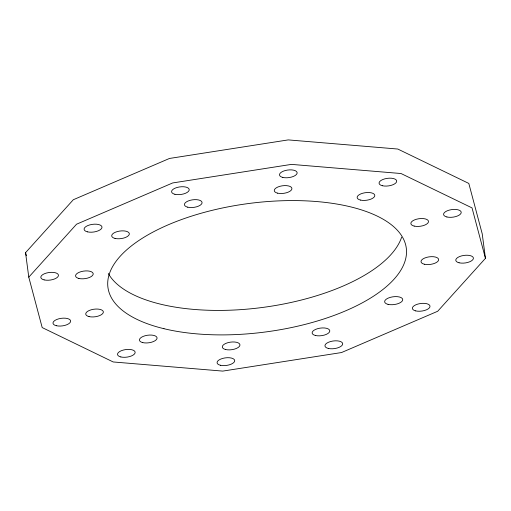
<?xml version="1.0" encoding="UTF-8"?>
<svg xmlns="http://www.w3.org/2000/svg" width="511" height="511" viewBox="0 0 511 511"><rect width="100%" height="100%" fill="white"/><g stroke="black" fill="none" stroke-linecap="round" stroke-linejoin="round"><path stroke-width="0.77" d="M25.55 252.67L73.316 199.731L169.473 158.455L288.242 139.899L397.807 149.04L468.811 183.43L482.224 233.846L485.45 258.33L437.684 311.269L341.527 352.545L222.758 371.101L113.193 361.96L42.189 327.57L28.776 277.154L25.55 252.67L26.361 255.73M28.776 277.154L76.541 224.214L172.692 182.938L291.468 164.382L401.033 173.523L472.036 207.907L485.45 258.33M401.64 237.168A150.458 64.776 -7.5 0 1 259.626 307.826A150.458 64.776 -7.5 0 1 108.281 273.455M163.986 328.707A150.458 64.776 -7.5 0 0 404.859 261.651A150.458 64.776 -7.5 0 0 202.49 212.863A150.458 64.776 -7.5 0 0 163.986 328.707M415.686 310.892A8.891 3.826 -7.5 0 0 429.917 306.932A8.891 3.826 -7.5 0 0 417.96 304.051A8.891 3.826 -7.5 0 0 415.686 310.892M388.053 304.358A9.115 3.922 -7.5 0 0 402.642 300.296A9.115 3.922 -7.5 0 0 390.385 297.338A9.115 3.922 -7.5 0 0 388.053 304.358M328.273 348.425A8.955 3.858 -7.5 0 0 342.613 344.433A8.955 3.858 -7.5 0 0 330.566 341.533A8.955 3.858 -7.5 0 0 328.273 348.425M315.466 335.491A8.891 3.826 -7.5 0 0 329.697 331.524A8.891 3.826 -7.5 0 0 317.74 328.643A8.891 3.826 -7.5 0 0 315.466 335.491M220.394 365.256A8.891 3.826 -7.5 0 0 234.626 361.296A8.891 3.826 -7.5 0 0 222.668 358.415A8.891 3.826 -7.5 0 0 220.394 365.256M225.626 349.524A8.891 3.826 -7.5 0 0 239.857 345.564A8.891 3.826 -7.5 0 0 227.9 342.677A8.891 3.826 -7.5 0 0 225.626 349.524M120.832 356.953A8.891 3.826 -7.5 0 0 135.07 352.992A8.891 3.826 -7.5 0 0 123.113 350.112A8.891 3.826 -7.5 0 0 120.832 356.953M142.748 342.606A8.891 3.826 -7.5 0 0 156.979 338.646A8.891 3.826 -7.5 0 0 145.022 335.765A8.891 3.826 -7.5 0 0 142.748 342.606M56.319 325.711A8.891 3.826 -7.5 0 0 70.55 321.745A8.891 3.826 -7.5 0 0 58.593 318.864A8.891 3.826 -7.5 0 0 56.319 325.711M89.042 316.596A8.891 3.826 -7.5 0 0 103.273 312.636A8.891 3.826 -7.5 0 0 91.316 309.755A8.891 3.826 -7.5 0 0 89.042 316.596M44.131 279.894A8.891 3.826 -7.5 0 0 58.363 275.934A8.891 3.826 -7.5 0 0 46.405 273.053A8.891 3.826 -7.5 0 0 44.131 279.894M78.892 278.463A8.891 3.826 -7.5 0 0 93.123 274.503A8.891 3.826 -7.5 0 0 81.166 271.616A8.891 3.826 -7.5 0 0 78.892 278.463M87.445 231.847A9.032 3.89 -7.5 0 0 101.906 227.823A9.032 3.89 -7.5 0 0 89.757 224.897A9.032 3.89 -7.5 0 0 87.445 231.847M115.026 238.42A8.891 3.826 -7.5 0 0 129.257 234.453A8.891 3.826 -7.5 0 0 117.3 231.572A8.891 3.826 -7.5 0 0 115.026 238.42M187.754 207.198A8.891 3.826 -7.5 0 0 201.986 203.231A8.891 3.826 -7.5 0 0 190.028 200.35A8.891 3.826 -7.5 0 0 187.754 207.198M174.903 194.282A8.891 3.826 -7.5 0 0 189.134 190.322A8.891 3.826 -7.5 0 0 177.176 187.441A8.891 3.826 -7.5 0 0 174.903 194.282M277.594 193.164A8.891 3.826 -7.5 0 0 291.826 189.198A8.891 3.826 -7.5 0 0 279.868 186.317A8.891 3.826 -7.5 0 0 277.594 193.164M282.826 177.426A8.891 3.826 -7.5 0 0 297.057 173.465A8.891 3.826 -7.5 0 0 285.1 170.578A8.891 3.826 -7.5 0 0 282.826 177.426M360.472 200.076A8.891 3.826 -7.5 0 0 374.704 196.115A8.891 3.826 -7.5 0 0 362.746 193.228A8.891 3.826 -7.5 0 0 360.472 200.076M382.381 185.729A8.891 3.826 -7.5 0 0 396.613 181.769A8.891 3.826 -7.5 0 0 384.655 178.888A8.891 3.826 -7.5 0 0 382.381 185.729M414.178 226.086A8.891 3.826 -7.5 0 0 428.41 222.125A8.891 3.826 -7.5 0 0 416.452 219.238A8.891 3.826 -7.5 0 0 414.178 226.086M446.901 216.977A8.891 3.826 -7.5 0 0 461.133 213.017A8.891 3.826 -7.5 0 0 449.175 210.13A8.891 3.826 -7.5 0 0 446.901 216.977M424.328 264.219A8.891 3.826 -7.5 0 0 438.559 260.259A8.891 3.826 -7.5 0 0 426.602 257.378A8.891 3.826 -7.5 0 0 424.328 264.219M459.089 262.788A8.891 3.826 -7.5 0 0 473.32 258.828A8.891 3.826 -7.5 0 0 461.363 255.947A8.891 3.826 -7.5 0 0 459.089 262.788"/></g></svg>
